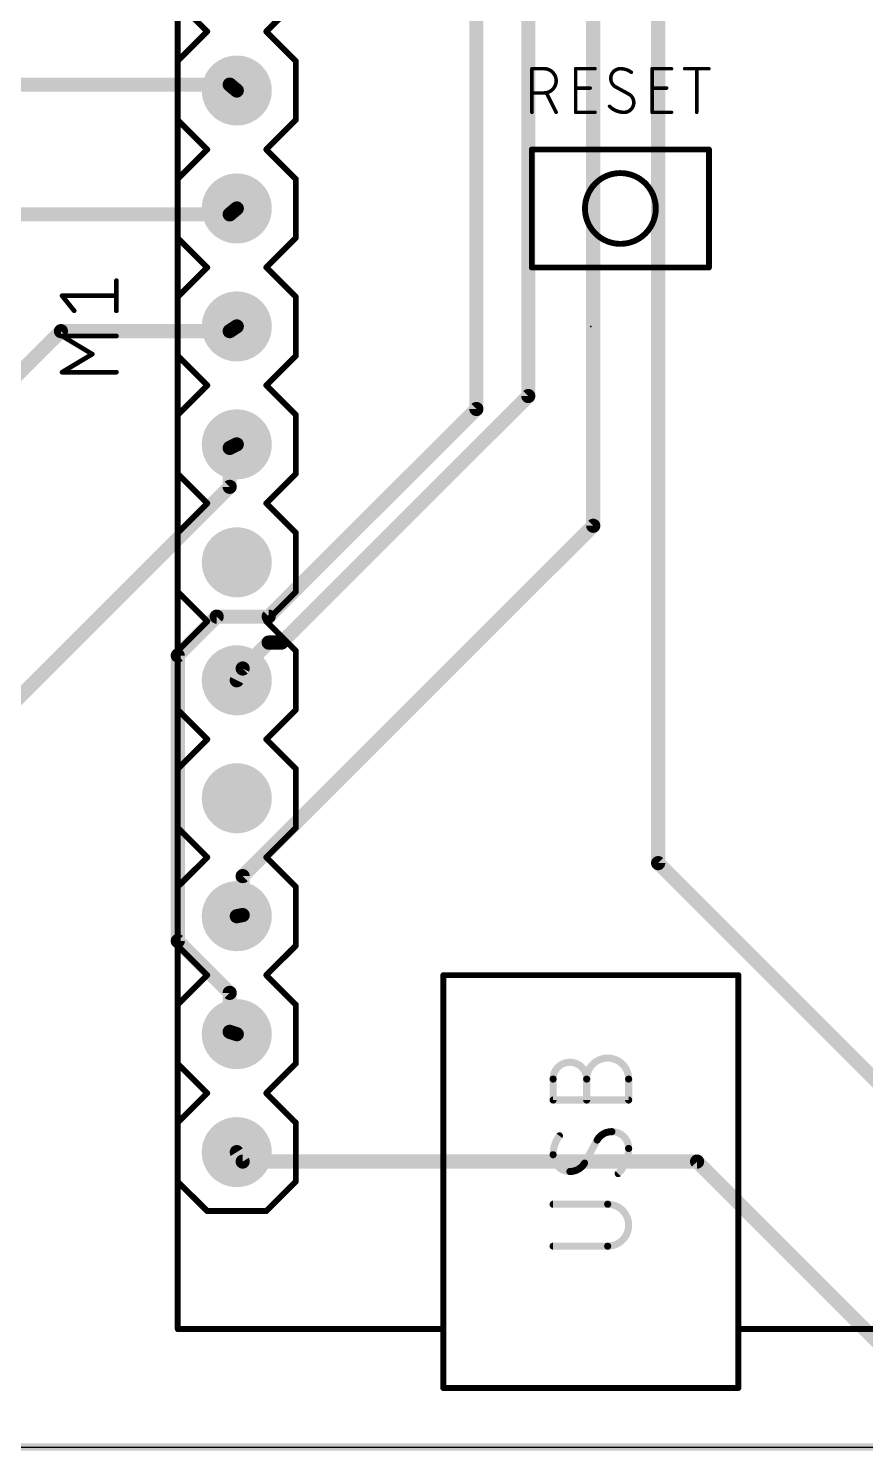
# Model space of a CAD drawing. Extents: x 0.6 to 3.55, y 0 to 3.95.
# Drawn here: x 2.073 to 2.783, y -0.003 to 1.203 of the extents above; entities that cross this region are included whole.
import ezdxf

# ---------------------------------------------------------------- set-up
doc = ezdxf.new("R2010")
doc.units = 0
for name, color, linetype in [('1', 12, 'CONTINUOUS'), ('16', 132, 'CONTINUOUS'), ('17', 110, 'CONTINUOUS'), ('20', 31, 'CONTINUOUS'), ('21', 253, 'CONTINUOUS'), ('23', 53, 'CONTINUOUS'), ('25', 253, 'CONTINUOUS')]:
    doc.layers.add(name, color=color, linetype=linetype)

# ---------------------------------------------------------------- blocks, each defined once
blk = doc.blocks.new('ROUNDP')
at = {"const_width": 0.5}
blk.add_lwpolyline([(0, -0.25, 1), (0, 0.25, 1), (0, -0.25)], format="xyb", dxfattribs=at)

msp = doc.modelspace()

# ---------------------------------------------------------------- linework, layer by layer
at = {"layer": '1', "const_width": 0.006}
msp.add_lwpolyline([(0.6, 0), (3.55, 0)], dxfattribs=at)
at = {"layer": '16', "const_width": 0.012}
for points in [[(2.453, 2.244), (2.453, 0.88)], [(2.552, 2.178), (2.552, 0.781)], [(2.497, 2.123), (2.497, 0.891)], [(2.607, 0.495), (2.607, 2.123)], [(1.903, 1.155), (2.244, 1.155)], [(2.244, 1.155), (2.25, 1.15)], [(1.947, 1.045), (2.244, 1.045)], [(2.244, 1.045), (2.25, 1.05)], [(2.244, 0.946), (2.25, 0.95)], [(1.859, 0.704), (2.101, 0.946)], [(2.101, 0.946), (2.244, 0.946)], [(2.497, 0.891), (2.288, 0.682)], [(2.453, 0.88), (2.277, 0.704)], [(2.244, 0.847), (2.25, 0.85)], [(2.244, 0.814), (2.244, 0.847)], [(1.705, 0.275), (2.244, 0.814)], [(2.552, 0.781), (2.255, 0.484)], [(2.233, 0.704), (2.2, 0.671)], [(2.277, 0.704), (2.233, 0.704)], [(2.277, 0.682), (2.255, 0.66)], [(2.288, 0.682), (2.277, 0.682)], [(2.2, 0.671), (2.2, 0.429)], [(2.255, 0.66), (2.25, 0.65)], [(2.849, 0.253), (2.607, 0.495)], [(2.255, 0.484), (2.255, 0.451)], [(2.255, 0.451), (2.25, 0.45)], [(2.2, 0.429), (2.244, 0.385)], [(2.244, 0.385), (2.244, 0.352)], [(2.244, 0.352), (2.25, 0.35)], [(2.255, 0.242), (2.25, 0.25)], [(2.64, 0.242), (2.255, 0.242)], [(2.816, 0.066), (2.64, 0.242)]]:
    msp.add_lwpolyline(points, dxfattribs=at)
at = {"layer": '16', "const_width": 0.006}
for points in [[(2.245921, 1.157305, 1), (2.242079, 1.152695)], [(2.244, 1.152, 1), (2.244, 1.158)], [(2.248079, 1.147695, 1), (2.251921, 1.152305)], [(2.242079, 1.047305, 1), (2.245921, 1.042695)], [(2.244, 1.042, 1), (2.244, 1.048)], [(2.251921, 1.047695, 1), (2.248079, 1.052305)], [(2.251664, 0.947504, 1), (2.248336, 0.952496)], [(2.101, 0.949, 1), (2.101, 0.943)], [(2.103121, 0.943879, 1), (2.098879, 0.948121)], [(2.242336, 0.948496, 1), (2.245664, 0.943504)], [(2.244, 0.943, 1), (2.244, 0.949)], [(2.494, 0.891, 1), (2.5, 0.891)], [(2.499121, 0.888879, 1), (2.494879, 0.893121)], [(2.45, 0.88, 1), (2.456, 0.88)], [(2.455121, 0.877879, 1), (2.450879, 0.882121)], [(2.251342, 0.847317, 1), (2.248658, 0.852683)], [(2.247, 0.847, 1), (2.241, 0.847)], [(2.242658, 0.849683, 1), (2.245342, 0.844317)], [(2.246121, 0.811879, 1), (2.241879, 0.816121)], [(2.241, 0.814, 1), (2.247, 0.814)], [(2.549, 0.781, 1), (2.555, 0.781)], [(2.554121, 0.778879, 1), (2.549879, 0.783121)], [(2.233, 0.707, 1), (2.233, 0.701)], [(2.235121, 0.701879, 1), (2.230879, 0.706121)], [(2.274879, 0.706121, 1), (2.279121, 0.701879)], [(2.277, 0.701, 1), (2.277, 0.707)], [(2.277, 0.685, 1), (2.277, 0.679)], [(2.279121, 0.679879, 1), (2.274879, 0.684121)], [(2.288, 0.679, 1), (2.288, 0.685)], [(2.203, 0.671, 1), (2.197, 0.671)], [(2.197879, 0.673121, 1), (2.202121, 0.668879)], [(2.285879, 0.684121, 1), (2.290121, 0.679879)], [(2.252879, 0.662121, 1), (2.257121, 0.657879)], [(2.257683, 0.658658, 1), (2.252317, 0.661342)], [(2.247317, 0.651342, 1), (2.252683, 0.648658)], [(2.609121, 0.497121, 1), (2.604879, 0.492879)], [(2.604, 0.495, 1), (2.61, 0.495)], [(2.258, 0.484, 1), (2.252, 0.484)], [(2.252879, 0.486121, 1), (2.257121, 0.481879)], [(2.249412, 0.452942, 1), (2.250588, 0.447058)], [(2.252, 0.451, 1), (2.258, 0.451)], [(2.255588, 0.448058, 1), (2.254412, 0.453942)], [(2.202121, 0.431121, 1), (2.197879, 0.426879)], [(2.197, 0.429, 1), (2.203, 0.429)], [(2.247, 0.385, 1), (2.241, 0.385)], [(2.241879, 0.382879, 1), (2.246121, 0.387121)], [(2.244949, 0.354846, 1), (2.243051, 0.349154)], [(2.241, 0.352, 1), (2.247, 0.352)], [(2.249051, 0.347154, 1), (2.250949, 0.352846)], [(2.252544, 0.25159, 1), (2.247456, 0.24841)], [(2.255, 0.245, 1), (2.255, 0.239)], [(2.252456, 0.24041, 1), (2.257544, 0.24359)], [(2.642121, 0.244121, 1), (2.637879, 0.239879)], [(2.64, 0.239, 1), (2.64, 0.245)]]:
    msp.add_lwpolyline(points, format="xyb", dxfattribs=at)
at = {"layer": '20'}
msp.add_line((0.6, 0), (3.549213, 0), dxfattribs=at)
at = {"layer": '21'}
for points, const_width in [([(2.2, 1.425), (2.2, 0.775)], 0.005), ([(2.2, 1.225), (2.225, 1.2)], 0.005), ([(2.275, 1.2), (2.3, 1.225)], 0.005), ([(2.225, 1.2), (2.2, 1.175)], 0.005), ([(2.3, 1.175), (2.275, 1.2)], 0.005), ([(2.3, 1.125), (2.3, 1.175)], 0.005), ([(2.500035, 1.1315), (2.500035, 1.1685)], 0.003), ([(2.500035, 1.1685), (2.510313, 1.1685)], 0.003), ([(2.537079, 1.1315), (2.537079, 1.1685)], 0.003), ([(2.537079, 1.1685), (2.553523, 1.1685)], 0.003), ([(2.601879, 1.1315), (2.601879, 1.1685)], 0.003), ([(2.601879, 1.1685), (2.618323, 1.1685)], 0.003), ([(2.62941, 1.1685), (2.649965, 1.1685)], 0.003), ([(2.639687, 1.1315), (2.639687, 1.1685)], 0.003), ([(2.510313, 1.147944), (2.500035, 1.147944)], 0.003), ([(2.52059, 1.1315), (2.512368, 1.147944)], 0.003), ([(2.537079, 1.152055), (2.549412, 1.152055)], 0.003), ([(2.582254, 1.146917), (2.570949, 1.153083)], 0.003), ([(2.601879, 1.152055), (2.614212, 1.152055)], 0.003), ([(2.2, 1.125), (2.225, 1.1)], 0.005), ([(2.275, 1.1), (2.3, 1.125)], 0.005), ([(2.553523, 1.1315), (2.537079, 1.1315)], 0.003), ([(2.618323, 1.1315), (2.601879, 1.1315)], 0.003), ([(2.225, 1.1), (2.2, 1.075)], 0.005), ([(2.3, 1.075), (2.275, 1.1)], 0.005), ([(2.65, 1.1), (2.5, 1.1)], 0.005), ([(2.5, 1.1), (2.5, 1)], 0.005), ([(2.65, 1), (2.65, 1.1)], 0.005), ([(2.3, 1.025), (2.3, 1.075)], 0.005), ([(2.2, 1.025), (2.225, 1)], 0.005), ([(2.275, 1), (2.3, 1.025)], 0.005), ([(2.225, 1), (2.2, 0.975)], 0.005), ([(2.3, 0.975), (2.275, 1)], 0.005), ([(2.5, 1), (2.65, 1)], 0.005), ([(2.3, 0.925), (2.3, 0.975)], 0.005), ([(2.2, 0.925), (2.225, 0.9)], 0.005), ([(2.275, 0.9), (2.3, 0.925)], 0.005), ([(2.225, 0.9), (2.2, 0.875)], 0.005), ([(2.3, 0.875), (2.275, 0.9)], 0.005), ([(2.3, 0.825), (2.3, 0.875)], 0.005), ([(2.2, 0.825), (2.225, 0.8)], 0.005), ([(2.275, 0.8), (2.3, 0.825)], 0.005), ([(2.225, 0.8), (2.2, 0.775)], 0.005), ([(2.3, 0.775), (2.275, 0.8)], 0.005), ([(2.2, 0.775), (2.2, 0.475)], 0.005), ([(2.3, 0.725), (2.3, 0.775)], 0.005), ([(2.2, 0.725), (2.225, 0.7)], 0.005), ([(2.275, 0.7), (2.3, 0.725)], 0.005), ([(2.225, 0.7), (2.2, 0.675)], 0.005), ([(2.3, 0.675), (2.275, 0.7)], 0.005), ([(2.3, 0.625), (2.3, 0.675)], 0.005), ([(2.2, 0.625), (2.225, 0.6)], 0.005), ([(2.275, 0.6), (2.3, 0.625)], 0.005), ([(2.225, 0.6), (2.2, 0.575)], 0.005), ([(2.3, 0.575), (2.275, 0.6)], 0.005), ([(2.3, 0.525), (2.3, 0.575)], 0.005), ([(2.2, 0.525), (2.225, 0.5)], 0.005), ([(2.275, 0.5), (2.3, 0.525)], 0.005), ([(2.225, 0.5), (2.2, 0.475)], 0.005), ([(2.3, 0.475), (2.275, 0.5)], 0.005), ([(2.2, 0.475), (2.2, 0.425)], 0.005), ([(2.3, 0.425), (2.3, 0.475)], 0.005), ([(2.2, 0.425), (2.2, 0.375)], 0.005), ([(2.2, 0.425), (2.225, 0.4)], 0.005), ([(2.275, 0.4), (2.3, 0.425)], 0.005), ([(2.225, 0.4), (2.2, 0.375)], 0.005), ([(2.3, 0.375), (2.275, 0.4)], 0.005), ([(2.425, 0.1), (2.425, 0.4)], 0.005), ([(2.425, 0.4), (2.675, 0.4)], 0.005), ([(2.675, 0.4), (2.675, 0.1)], 0.005), ([(2.2, 0.375), (2.2, 0.325)], 0.005), ([(2.3, 0.325), (2.3, 0.375)], 0.005), ([(2.2, 0.325), (2.2, 0.275)], 0.005), ([(2.2, 0.325), (2.225, 0.3)], 0.005), ([(2.275, 0.3), (2.3, 0.325)], 0.005), ([(2.518, 0.294178), (2.518, 0.311956)], 0.006), ([(2.546445, 0.294178), (2.546445, 0.311956)], 0.006), ([(2.582, 0.311956), (2.582, 0.294178)], 0.006), ([(2.225, 0.3), (2.2, 0.275)], 0.005), ([(2.3, 0.275), (2.275, 0.3)], 0.005), ([(2.582, 0.294178), (2.518, 0.294178)], 0.006), ([(2.2, 0.275), (2.2, 0.225)], 0.005), ([(2.3, 0.225), (2.3, 0.275)], 0.005), ([(2.555333, 0.260251), (2.544667, 0.240696)], 0.006), ([(2.2, 0.225), (2.2, 0.1)], 0.005), ([(2.2, 0.225), (2.225, 0.2)], 0.005), ([(2.275, 0.2), (2.3, 0.225)], 0.005), ([(2.564222, 0.205822), (2.518, 0.205822)], 0.006), ([(2.225, 0.2), (2.275, 0.2)], 0.005), ([(2.518, 0.170267), (2.564222, 0.170267)], 0.006), ([(2.2, 0.1), (2.425, 0.1)], 0.005), ([(2.425, 0.1), (2.425, 0.05)], 0.005), ([(2.675, 0.1), (2.9, 0.1)], 0.005), ([(2.675, 0.05), (2.675, 0.1)], 0.005), ([(2.425, 0.05), (2.675, 0.05)], 0.005)]:
    msp.add_lwpolyline(points, dxfattribs=dict(at, const_width=const_width))
for points, const_width in [([(2.225884, 1.199116, 1), (2.224116, 1.200884)], 0.0025), ([(2.224116, 1.199116, 1), (2.225884, 1.200884)], 0.0025), ([(2.275884, 1.200884, 1), (2.274116, 1.199116)], 0.0025), ([(2.274116, 1.200884, 1), (2.275884, 1.199116)], 0.0025), ([(2.199116, 1.175884, 1), (2.200884, 1.174116)], 0.0025), ([(2.30125, 1.175, 1), (2.29875, 1.175)], 0.0025), ([(2.299116, 1.174116, 1), (2.300884, 1.175884)], 0.0025), ([(2.500785, 1.1685, 1), (2.499285, 1.1685)], 0.0015), ([(2.500035, 1.16925, 1), (2.500035, 1.16775)], 0.0015), ([(2.510313, 1.147944, 1), (2.510313, 1.1685)], 0.003), ([(2.510313, 1.16925, 1), (2.510313, 1.16775)], 0.0015), ([(2.510313, 1.16775, 1), (2.510313, 1.16925)], 0.0015), ([(2.537829, 1.1685, 1), (2.536329, 1.1685)], 0.0015), ([(2.537079, 1.16925, 1), (2.537079, 1.16775)], 0.0015), ([(2.553523, 1.16775, 1), (2.553523, 1.16925)], 0.0015), ([(2.57506, 1.1685, 0.414218), (2.566838, 1.160278)], 0.003), ([(2.58431, 1.165417, 0.162274), (2.57506, 1.1685)], 0.003), ([(2.57506, 1.16925, 1), (2.57506, 1.16775)], 0.0015), ([(2.57506, 1.16775, 1), (2.57506, 1.16925)], 0.0015), ([(2.602629, 1.1685, 1), (2.601129, 1.1685)], 0.0015), ([(2.601879, 1.16925, 1), (2.601879, 1.16775)], 0.0015), ([(2.618323, 1.16775, 1), (2.618323, 1.16925)], 0.0015), ([(2.62941, 1.16925, 1), (2.62941, 1.16775)], 0.0015), ([(2.640437, 1.1685, 1), (2.638937, 1.1685)], 0.0015), ([(2.649965, 1.16775, 1), (2.649965, 1.16925)], 0.0015), ([(2.566838, 1.160278, 0.265568), (2.570949, 1.153083)], 0.003), ([(2.567588, 1.160278, 1), (2.566088, 1.160278)], 0.0015), ([(2.566088, 1.160278, 1), (2.567588, 1.160278)], 0.0015), ([(2.58386, 1.164817, 1), (2.58476, 1.166017)], 0.0015), ([(2.500035, 1.148694, 1), (2.500035, 1.147194)], 0.0015), ([(2.510313, 1.148694, 1), (2.510313, 1.147194)], 0.0015), ([(2.510313, 1.147194, 1), (2.510313, 1.148694)], 0.0015), ([(2.513039, 1.14828, 1), (2.511697, 1.147609)], 0.0015), ([(2.537079, 1.152805, 1), (2.537079, 1.151305)], 0.0015), ([(2.549412, 1.151305, 1), (2.549412, 1.152805)], 0.0015), ([(2.571308, 1.153742, 1), (2.57059, 1.152425)], 0.0015), ([(2.570568, 1.152437, 1), (2.571329, 1.153729)], 0.0015), ([(2.586365, 1.139722, 0.265565), (2.582254, 1.146917)], 0.003), ([(2.582635, 1.147563, 1), (2.581874, 1.14627)], 0.0015), ([(2.581895, 1.146258, 1), (2.582613, 1.147575)], 0.0015), ([(2.601879, 1.152805, 1), (2.601879, 1.151305)], 0.0015), ([(2.614212, 1.151305, 1), (2.614212, 1.152805)], 0.0015), ([(2.56581, 1.136639, 0.199996), (2.578143, 1.1315)], 0.003), ([(2.566342, 1.137167, 1), (2.565277, 1.136111)], 0.0015), ([(2.578143, 1.1315, 0.414214), (2.586365, 1.139722)], 0.003), ([(2.587115, 1.139722, 1), (2.585615, 1.139722)], 0.0015), ([(2.585615, 1.139722, 1), (2.587115, 1.139722)], 0.0015), ([(2.200884, 1.125884, 1), (2.199116, 1.124116)], 0.0025), ([(2.29875, 1.125, 1), (2.30125, 1.125)], 0.0025), ([(2.300884, 1.124116, 1), (2.299116, 1.125884)], 0.0025), ([(2.499285, 1.1315, 1), (2.500785, 1.1315)], 0.0015), ([(2.51992, 1.131165, 1), (2.521261, 1.131835)], 0.0015), ([(2.537079, 1.13225, 1), (2.537079, 1.13075)], 0.0015), ([(2.536329, 1.1315, 1), (2.537829, 1.1315)], 0.0015), ([(2.553523, 1.13075, 1), (2.553523, 1.13225)], 0.0015), ([(2.578143, 1.13225, 1), (2.578143, 1.13075)], 0.0015), ([(2.578143, 1.13075, 1), (2.578143, 1.13225)], 0.0015), ([(2.601879, 1.13225, 1), (2.601879, 1.13075)], 0.0015), ([(2.601129, 1.1315, 1), (2.602629, 1.1315)], 0.0015), ([(2.618323, 1.13075, 1), (2.618323, 1.13225)], 0.0015), ([(2.638937, 1.1315, 1), (2.640437, 1.1315)], 0.0015), ([(2.225884, 1.099116, 1), (2.224116, 1.100884)], 0.0025), ([(2.224116, 1.099116, 1), (2.225884, 1.100884)], 0.0025), ([(2.275884, 1.100884, 1), (2.274116, 1.099116)], 0.0025), ([(2.274116, 1.100884, 1), (2.275884, 1.099116)], 0.0025), ([(2.5, 1.10125, 1), (2.5, 1.09875)], 0.0025), ([(2.50125, 1.1, 1), (2.49875, 1.1)], 0.0025), ([(2.65125, 1.1, 1), (2.64875, 1.1)], 0.0025), ([(2.65, 1.09875, 1), (2.65, 1.10125)], 0.0025), ([(2.199116, 1.075884, 1), (2.200884, 1.074116)], 0.0025), ([(2.30125, 1.075, 1), (2.29875, 1.075)], 0.0025), ([(2.299116, 1.074116, 1), (2.300884, 1.075884)], 0.0025), ([(2.575, 1.02, 1), (2.575, 1.08, 1), (2.575, 1.02)], 0.005), ([(2.200884, 1.025884, 1), (2.199116, 1.024116)], 0.0025), ([(2.29875, 1.025, 1), (2.30125, 1.025)], 0.0025), ([(2.300884, 1.024116, 1), (2.299116, 1.025884)], 0.0025), ([(2.225884, 0.999116, 1), (2.224116, 1.000884)], 0.0025), ([(2.224116, 0.999116, 1), (2.225884, 1.000884)], 0.0025), ([(2.275884, 1.000884, 1), (2.274116, 0.999116)], 0.0025), ([(2.274116, 1.000884, 1), (2.275884, 0.999116)], 0.0025), ([(2.5, 1.00125, 1), (2.5, 0.99875)], 0.0025), ([(2.49875, 1, 1), (2.50125, 1)], 0.0025), ([(2.64875, 1, 1), (2.65125, 1)], 0.0025), ([(2.65, 0.99875, 1), (2.65, 1.00125)], 0.0025), ([(2.199116, 0.975884, 1), (2.200884, 0.974116)], 0.0025), ([(2.30125, 0.975, 1), (2.29875, 0.975)], 0.0025), ([(2.299116, 0.974116, 1), (2.300884, 0.975884)], 0.0025), ([(2.200884, 0.925884, 1), (2.199116, 0.924116)], 0.0025), ([(2.29875, 0.925, 1), (2.30125, 0.925)], 0.0025), ([(2.300884, 0.924116, 1), (2.299116, 0.925884)], 0.0025), ([(2.225884, 0.899116, 1), (2.224116, 0.900884)], 0.0025), ([(2.224116, 0.899116, 1), (2.225884, 0.900884)], 0.0025), ([(2.275884, 0.900884, 1), (2.274116, 0.899116)], 0.0025), ([(2.274116, 0.900884, 1), (2.275884, 0.899116)], 0.0025), ([(2.199116, 0.875884, 1), (2.200884, 0.874116)], 0.0025), ([(2.30125, 0.875, 1), (2.29875, 0.875)], 0.0025), ([(2.299116, 0.874116, 1), (2.300884, 0.875884)], 0.0025), ([(2.200884, 0.825884, 1), (2.199116, 0.824116)], 0.0025), ([(2.29875, 0.825, 1), (2.30125, 0.825)], 0.0025), ([(2.300884, 0.824116, 1), (2.299116, 0.825884)], 0.0025), ([(2.225884, 0.799116, 1), (2.224116, 0.800884)], 0.0025), ([(2.224116, 0.799116, 1), (2.225884, 0.800884)], 0.0025), ([(2.275884, 0.800884, 1), (2.274116, 0.799116)], 0.0025), ([(2.274116, 0.800884, 1), (2.275884, 0.799116)], 0.0025), ([(2.20125, 0.775, 1), (2.19875, 0.775)], 0.0025), ([(2.199116, 0.775884, 1), (2.200884, 0.774116)], 0.0025), ([(2.19875, 0.775, 1), (2.20125, 0.775)], 0.0025), ([(2.30125, 0.775, 1), (2.29875, 0.775)], 0.0025), ([(2.299116, 0.774116, 1), (2.300884, 0.775884)], 0.0025), ([(2.200884, 0.725884, 1), (2.199116, 0.724116)], 0.0025), ([(2.29875, 0.725, 1), (2.30125, 0.725)], 0.0025), ([(2.300884, 0.724116, 1), (2.299116, 0.725884)], 0.0025), ([(2.225884, 0.699116, 1), (2.224116, 0.700884)], 0.0025), ([(2.224116, 0.699116, 1), (2.225884, 0.700884)], 0.0025), ([(2.275884, 0.700884, 1), (2.274116, 0.699116)], 0.0025), ([(2.274116, 0.700884, 1), (2.275884, 0.699116)], 0.0025), ([(2.199116, 0.675884, 1), (2.200884, 0.674116)], 0.0025), ([(2.30125, 0.675, 1), (2.29875, 0.675)], 0.0025), ([(2.299116, 0.674116, 1), (2.300884, 0.675884)], 0.0025), ([(2.200884, 0.625884, 1), (2.199116, 0.624116)], 0.0025), ([(2.300884, 0.624116, 1), (2.299116, 0.625884)], 0.0025), ([(2.29875, 0.625, 1), (2.30125, 0.625)], 0.0025), ([(2.225884, 0.599116, 1), (2.224116, 0.600884)], 0.0025), ([(2.224116, 0.599116, 1), (2.225884, 0.600884)], 0.0025), ([(2.275884, 0.600884, 1), (2.274116, 0.599116)], 0.0025), ([(2.274116, 0.600884, 1), (2.275884, 0.599116)], 0.0025), ([(2.199116, 0.575884, 1), (2.200884, 0.574116)], 0.0025), ([(2.30125, 0.575, 1), (2.29875, 0.575)], 0.0025), ([(2.299116, 0.574116, 1), (2.300884, 0.575884)], 0.0025), ([(2.200884, 0.525884, 1), (2.199116, 0.524116)], 0.0025), ([(2.29875, 0.525, 1), (2.30125, 0.525)], 0.0025), ([(2.300884, 0.524116, 1), (2.299116, 0.525884)], 0.0025), ([(2.225884, 0.499116, 1), (2.224116, 0.500884)], 0.0025), ([(2.224116, 0.499116, 1), (2.225884, 0.500884)], 0.0025), ([(2.275884, 0.500884, 1), (2.274116, 0.499116)], 0.0025), ([(2.274116, 0.500884, 1), (2.275884, 0.499116)], 0.0025), ([(2.20125, 0.475, 1), (2.19875, 0.475)], 0.0025), ([(2.199116, 0.475884, 1), (2.200884, 0.474116)], 0.0025), ([(2.19875, 0.475, 1), (2.20125, 0.475)], 0.0025), ([(2.30125, 0.475, 1), (2.29875, 0.475)], 0.0025), ([(2.299116, 0.474116, 1), (2.300884, 0.475884)], 0.0025), ([(2.20125, 0.425, 1), (2.19875, 0.425)], 0.0025), ([(2.200884, 0.425884, 1), (2.199116, 0.424116)], 0.0025), ([(2.19875, 0.425, 1), (2.20125, 0.425)], 0.0025), ([(2.29875, 0.425, 1), (2.30125, 0.425)], 0.0025), ([(2.300884, 0.424116, 1), (2.299116, 0.425884)], 0.0025), ([(2.225884, 0.399116, 1), (2.224116, 0.400884)], 0.0025), ([(2.224116, 0.399116, 1), (2.225884, 0.400884)], 0.0025), ([(2.275884, 0.400884, 1), (2.274116, 0.399116)], 0.0025), ([(2.274116, 0.400884, 1), (2.275884, 0.399116)], 0.0025), ([(2.42625, 0.4, 1), (2.42375, 0.4)], 0.0025), ([(2.425, 0.40125, 1), (2.425, 0.39875)], 0.0025), ([(2.67625, 0.4, 1), (2.67375, 0.4)], 0.0025), ([(2.675, 0.39875, 1), (2.675, 0.40125)], 0.0025), ([(2.20125, 0.375, 1), (2.19875, 0.375)], 0.0025), ([(2.199116, 0.375884, 1), (2.200884, 0.374116)], 0.0025), ([(2.19875, 0.375, 1), (2.20125, 0.375)], 0.0025), ([(2.30125, 0.375, 1), (2.29875, 0.375)], 0.0025), ([(2.299116, 0.374116, 1), (2.300884, 0.375884)], 0.0025), ([(2.20125, 0.325, 1), (2.19875, 0.325)], 0.0025), ([(2.200884, 0.325884, 1), (2.199116, 0.324116)], 0.0025), ([(2.19875, 0.325, 1), (2.20125, 0.325)], 0.0025), ([(2.29875, 0.325, 1), (2.30125, 0.325)], 0.0025), ([(2.300884, 0.324116, 1), (2.299116, 0.325884)], 0.0025), ([(2.546444, 0.311956, 1), (2.518, 0.311956)], 0.006), ([(2.582, 0.311956, 1), (2.546445, 0.311956)], 0.006), ([(2.5195, 0.311956, 1), (2.5165, 0.311956)], 0.003), ([(2.547945, 0.311956, 1), (2.544945, 0.311956)], 0.003), ([(2.5835, 0.311956, 1), (2.5805, 0.311956)], 0.003), ([(2.225884, 0.299116, 1), (2.224116, 0.300884)], 0.0025), ([(2.224116, 0.299116, 1), (2.225884, 0.300884)], 0.0025), ([(2.275884, 0.300884, 1), (2.274116, 0.299116)], 0.0025), ([(2.274116, 0.300884, 1), (2.275884, 0.299116)], 0.0025), ([(2.5165, 0.311956, 1), (2.5195, 0.311956)], 0.003), ([(2.544944, 0.311956, 1), (2.547944, 0.311956)], 0.003), ([(2.544945, 0.311956, 1), (2.547945, 0.311956)], 0.003), ([(2.5805, 0.311956, 1), (2.5835, 0.311956)], 0.003), ([(2.518, 0.295678, 1), (2.518, 0.292678)], 0.003), ([(2.5165, 0.294178, 1), (2.5195, 0.294178)], 0.003), ([(2.544945, 0.294178, 1), (2.547945, 0.294178)], 0.003), ([(2.5805, 0.294178, 1), (2.5835, 0.294178)], 0.003), ([(2.582, 0.292678, 1), (2.582, 0.295678)], 0.003), ([(2.20125, 0.275, 1), (2.19875, 0.275)], 0.0025), ([(2.30125, 0.275, 1), (2.29875, 0.275)], 0.0025), ([(2.199116, 0.275884, 1), (2.200884, 0.274116)], 0.0025), ([(2.19875, 0.275, 1), (2.20125, 0.275)], 0.0025), ([(2.299116, 0.274116, 1), (2.300884, 0.275884)], 0.0025), ([(2.523333, 0.263807, 0.16228), (2.518, 0.247807)], 0.006), ([(2.524533, 0.262907, 1), (2.522133, 0.264707)], 0.003), ([(2.567778, 0.267362, 0.265565), (2.555333, 0.260251)], 0.006), ([(2.582, 0.25314, 0.414214), (2.567778, 0.267362)], 0.006), ([(2.567778, 0.268862, 1), (2.567778, 0.265862)], 0.003), ([(2.567778, 0.265862, 1), (2.567778, 0.268862)], 0.003), ([(2.554041, 0.261013, 1), (2.556626, 0.25949)], 0.003), ([(2.55665, 0.259533, 1), (2.554017, 0.26097)], 0.003), ([(2.573111, 0.231807, 0.199997), (2.582, 0.25314)], 0.006), ([(2.5835, 0.25314, 1), (2.5805, 0.25314)], 0.003), ([(2.5805, 0.25314, 1), (2.5835, 0.25314)], 0.003), ([(2.518, 0.247807, 0.414214), (2.532222, 0.233585)], 0.006), ([(2.5195, 0.247807, 1), (2.5165, 0.247807)], 0.003), ([(2.5165, 0.247807, 1), (2.5195, 0.247807)], 0.003), ([(2.532222, 0.233585, 0.265567), (2.544667, 0.240696)], 0.006), ([(2.54335, 0.241414, 1), (2.545984, 0.239977)], 0.003), ([(2.545959, 0.239934, 1), (2.543374, 0.241457)], 0.003), ([(2.532222, 0.235085, 1), (2.532222, 0.232085)], 0.003), ([(2.532222, 0.232085, 1), (2.532222, 0.235085)], 0.003), ([(2.572055, 0.232872, 1), (2.574167, 0.230742)], 0.003), ([(2.20125, 0.225, 1), (2.19875, 0.225)], 0.0025), ([(2.200884, 0.225884, 1), (2.199116, 0.224116)], 0.0025), ([(2.19875, 0.225, 1), (2.20125, 0.225)], 0.0025), ([(2.29875, 0.225, 1), (2.30125, 0.225)], 0.0025), ([(2.300884, 0.224116, 1), (2.299116, 0.225884)], 0.0025), ([(2.518, 0.207322, 1), (2.518, 0.204322)], 0.003), ([(2.564222, 0.170267, 1), (2.564222, 0.205822)], 0.006), ([(2.564222, 0.207322, 1), (2.564222, 0.204322)], 0.003), ([(2.564222, 0.204322, 1), (2.564222, 0.207322)], 0.003), ([(2.225, 0.20125, 1), (2.225, 0.19875)], 0.0025), ([(2.224116, 0.199116, 1), (2.225884, 0.200884)], 0.0025), ([(2.274116, 0.200884, 1), (2.275884, 0.199116)], 0.0025), ([(2.275, 0.19875, 1), (2.275, 0.20125)], 0.0025), ([(2.518, 0.171767, 1), (2.518, 0.168767)], 0.003), ([(2.564222, 0.171767, 1), (2.564222, 0.168767)], 0.003), ([(2.564222, 0.168767, 1), (2.564222, 0.171767)], 0.003), ([(2.2, 0.10125, 1), (2.2, 0.09875)], 0.0025), ([(2.19875, 0.1, 1), (2.20125, 0.1)], 0.0025), ([(2.42625, 0.1, 1), (2.42375, 0.1)], 0.0025), ([(2.42375, 0.1, 1), (2.42625, 0.1)], 0.0025), ([(2.425, 0.09875, 1), (2.425, 0.10125)], 0.0025), ([(2.675, 0.10125, 1), (2.675, 0.09875)], 0.0025), ([(2.67625, 0.1, 1), (2.67375, 0.1)], 0.0025), ([(2.67375, 0.1, 1), (2.67625, 0.1)], 0.0025), ([(2.425, 0.05125, 1), (2.425, 0.04875)], 0.0025), ([(2.42375, 0.05, 1), (2.42625, 0.05)], 0.0025), ([(2.67375, 0.05, 1), (2.67625, 0.05)], 0.0025), ([(2.675, 0.04875, 1), (2.675, 0.05125)], 0.0025)]:
    msp.add_lwpolyline(points, format="xyb", dxfattribs=dict(at, const_width=const_width))
at = {"layer": '23'}
msp.add_point((2.55, 0.95), dxfattribs=at)
at = {"layer": '25', "const_width": 0.004}
for points in [[(2.148, 0.96325), (2.148, 0.988805)], [(2.112222, 0.96325), (2.102, 0.976028)], [(2.102, 0.976028), (2.148, 0.976028)], [(2.127556, 0.926528), (2.102, 0.941861)], [(2.102, 0.941861), (2.148, 0.941861)], [(2.102, 0.911195), (2.127556, 0.926528)], [(2.148, 0.911195), (2.102, 0.911195)]]:
    msp.add_lwpolyline(points, dxfattribs=at)
at = {"layer": '25', "const_width": 0.002}
for points in [[(2.149, 0.988805, 1), (2.147, 0.988805)], [(2.102, 0.977028, 1), (2.102, 0.975028)], [(2.102781, 0.976652, 1), (2.101219, 0.975403)], [(2.148, 0.975028, 1), (2.148, 0.977028)], [(2.111441, 0.962625, 1), (2.113003, 0.963875)], [(2.147, 0.96325, 1), (2.149, 0.96325)], [(2.102514, 0.942719, 1), (2.101486, 0.941004)], [(2.102, 0.942861, 1), (2.102, 0.940861)], [(2.148, 0.940861, 1), (2.148, 0.942861)], [(2.12807, 0.92567, 1), (2.127041, 0.927385)], [(2.127041, 0.92567, 1), (2.12807, 0.927385)], [(2.102, 0.912195, 1), (2.102, 0.910195)], [(2.101486, 0.912052, 1), (2.102514, 0.910337)], [(2.148, 0.910195, 1), (2.148, 0.912195)]]:
    msp.add_lwpolyline(points, format="xyb", dxfattribs=at)

# ---------------------------------------------------------------- block references
at = {"layer": '17', "xscale": 0.05937, "yscale": 0.05937, "rotation": 90}
for p in [(2.25, 1.15), (2.25, 1.15), (2.25, 1.05), (2.25, 1.05), (2.25, 0.95), (2.25, 0.95), (2.25, 0.85), (2.25, 0.85), (2.25, 0.75), (2.25, 0.75), (2.25, 0.65), (2.25, 0.65), (2.25, 0.55), (2.25, 0.55), (2.25, 0.45), (2.25, 0.45), (2.25, 0.35), (2.25, 0.35), (2.25, 0.25), (2.25, 0.25)]:
    msp.add_blockref('ROUNDP', p, dxfattribs=at)

doc.saveas('drawing.dxf')
